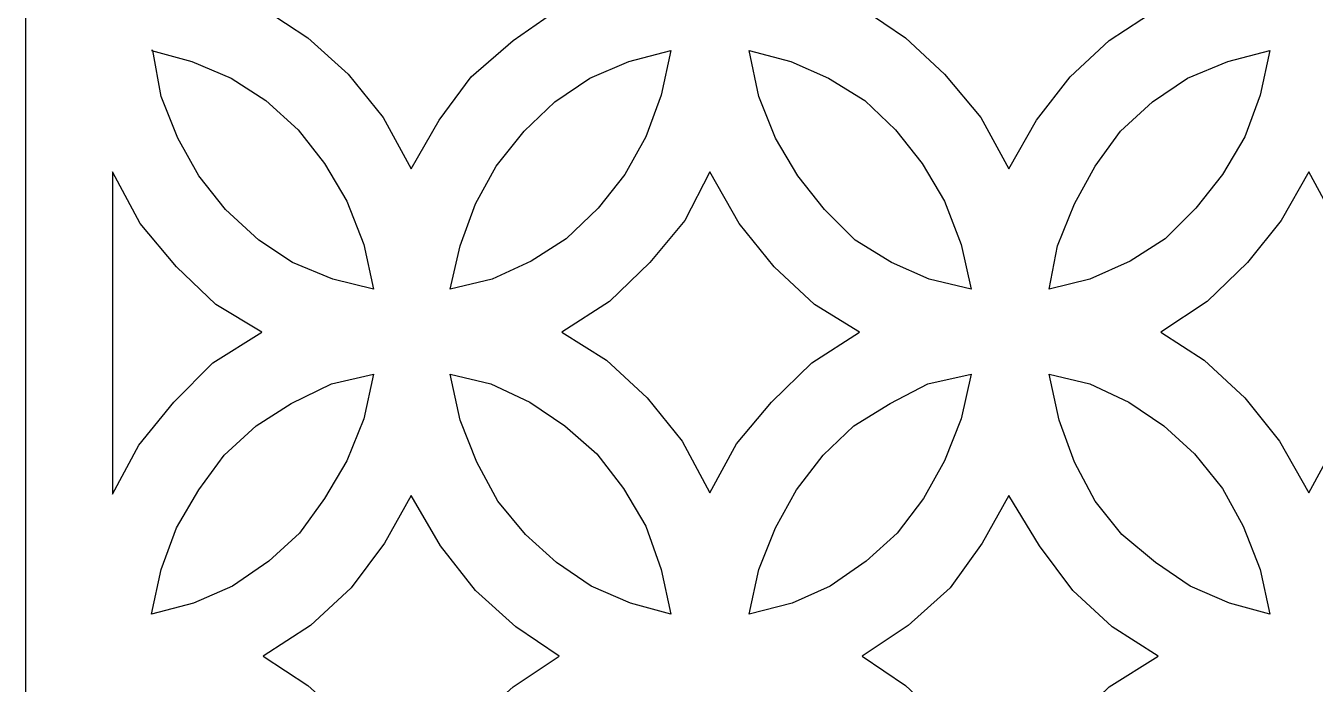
# Model space of a CAD drawing. Header units: centimetres. Extents: x -27 to -19.59, y -7.34 to -0.28.
# Drawn here: x -26.999 to -23.292, y -5.286 to -3.393 of the extents above; entities that cross this region are included whole.
import ezdxf

# ---------------------------------------------------------------- set-up
doc = ezdxf.new("R2010")
doc.units = ezdxf.units.CM
doc.header["$MEASUREMENT"] = 0
doc.layers.add('layer 1', color=7, linetype='Continuous')

msp = doc.modelspace()

# ---------------------------------------------------------------- linework, layer by layer
at = {"layer": 'layer 1', "color": 250, "lineweight": 30}
for points, knots in [([(-19.58969, -7.3408), (-19.58969, -7.3408), (-26.99913, -7.3408), (-26.99913, -7.3408), (-26.99913, -7.3408), (-26.99913, -7.3408), (-26.99913, -0.27655), (-26.99913, -0.27655), (-26.99913, -0.27655), (-26.99913, -0.27655), (-19.58568, -0.27655), (-19.58568, -0.27655)], [0, 0, 0, 0, 0.25, 0.25, 0.25, 0.25, 0.5, 0.5, 0.5, 0.5, 1, 1, 1, 1]), ([(-25.46586, -3.34308), (-25.46586, -3.34308), (-25.59832, -3.43539), (-25.59832, -3.43539), (-25.59832, -3.43539), (-25.59832, -3.43539), (-25.71873, -3.53975), (-25.71873, -3.53975), (-25.71873, -3.53975), (-25.71873, -3.53975), (-25.81105, -3.66418), (-25.81105, -3.66418), (-25.81105, -3.66418), (-25.81105, -3.66418), (-25.89132, -3.80466), (-25.89132, -3.80466), (-25.89132, -3.80466), (-25.89132, -3.80466), (-25.9716, -3.65615), (-25.9716, -3.65615), (-25.9716, -3.65615), (-25.9716, -3.65615), (-26.07194, -3.53173), (-26.07194, -3.53173), (-26.07194, -3.53173), (-26.07194, -3.53173), (-26.18834, -3.42737), (-26.18834, -3.42737), (-26.18834, -3.42737), (-26.18834, -3.42737), (-26.31678, -3.34308), (-26.31678, -3.34308), (-26.31678, -3.34308), (-26.31678, -3.34308), (-26.18031, -3.25477), (-26.18031, -3.25477), (-26.18031, -3.25477), (-26.18031, -3.25477), (-26.06392, -3.14239), (-26.06392, -3.14239), (-26.06392, -3.14239), (-26.06392, -3.14239), (-25.96758, -3.01796), (-25.96758, -3.01796), (-25.96758, -3.01796), (-25.96758, -3.01796), (-25.89132, -2.87748), (-25.89132, -2.87748), (-25.89132, -2.87748), (-25.89132, -2.87748), (-25.80703, -3.02599), (-25.80703, -3.02599), (-25.80703, -3.02599), (-25.80703, -3.02599), (-25.70669, -3.15042), (-25.70669, -3.15042), (-25.70669, -3.15042), (-25.70669, -3.15042), (-25.59029, -3.25879), (-25.59029, -3.25879), (-25.59029, -3.25879), (-25.59029, -3.25879), (-25.46586, -3.34308), (-25.46586, -3.34308)], [0, 0, 0, 0, 0.0588235, 0.0588235, 0.0588235, 0.0588235, 0.1176471, 0.1176471, 0.1176471, 0.1176471, 0.1764706, 0.1764706, 0.1764706, 0.1764706, 0.2352941, 0.2352941, 0.2352941, 0.2352941, 0.2941176, 0.2941176, 0.2941176, 0.2941176, 0.3529412, 0.3529412, 0.3529412, 0.3529412, 0.4117647, 0.4117647, 0.4117647, 0.4117647, 0.4705882, 0.4705882, 0.4705882, 0.4705882, 0.5294118, 0.5294118, 0.5294118, 0.5294118, 0.5882353, 0.5882353, 0.5882353, 0.5882353, 0.6470588, 0.6470588, 0.6470588, 0.6470588, 0.7058824, 0.7058824, 0.7058824, 0.7058824, 0.7647059, 0.7647059, 0.7647059, 0.7647059, 0.8235294, 0.8235294, 0.8235294, 0.8235294, 0.8823529, 0.8823529, 0.8823529, 0.8823529, 1, 1, 1, 1]), ([(-23.74395, -3.34308), (-23.74395, -3.34308), (-23.88443, -3.43539), (-23.88443, -3.43539), (-23.88443, -3.43539), (-23.88443, -3.43539), (-23.99682, -3.53975), (-23.99682, -3.53975), (-23.99682, -3.53975), (-23.99682, -3.53975), (-24.09315, -3.66418), (-24.09315, -3.66418), (-24.09315, -3.66418), (-24.09315, -3.66418), (-24.17343, -3.80466), (-24.17343, -3.80466), (-24.17343, -3.80466), (-24.17343, -3.80466), (-24.2537, -3.65615), (-24.2537, -3.65615), (-24.2537, -3.65615), (-24.2537, -3.65615), (-24.35806, -3.53173), (-24.35806, -3.53173), (-24.35806, -3.53173), (-24.35806, -3.53173), (-24.47045, -3.42737), (-24.47045, -3.42737), (-24.47045, -3.42737), (-24.47045, -3.42737), (-24.59487, -3.34308), (-24.59487, -3.34308), (-24.59487, -3.34308), (-24.59487, -3.34308), (-24.46242, -3.25477), (-24.46242, -3.25477), (-24.46242, -3.25477), (-24.46242, -3.25477), (-24.34201, -3.14239), (-24.34201, -3.14239), (-24.34201, -3.14239), (-24.34201, -3.14239), (-24.24969, -3.01796), (-24.24969, -3.01796), (-24.24969, -3.01796), (-24.24969, -3.01796), (-24.17343, -2.87748), (-24.17343, -2.87748), (-24.17343, -2.87748), (-24.17343, -2.87748), (-24.08512, -3.02599), (-24.08512, -3.02599), (-24.08512, -3.02599), (-24.08512, -3.02599), (-23.98879, -3.15042), (-23.98879, -3.15042), (-23.98879, -3.15042), (-23.98879, -3.15042), (-23.87641, -3.25879), (-23.87641, -3.25879), (-23.87641, -3.25879), (-23.87641, -3.25879), (-23.74395, -3.34308), (-23.74395, -3.34308)], [0, 0, 0, 0, 0.0588235, 0.0588235, 0.0588235, 0.0588235, 0.1176471, 0.1176471, 0.1176471, 0.1176471, 0.1764706, 0.1764706, 0.1764706, 0.1764706, 0.2352941, 0.2352941, 0.2352941, 0.2352941, 0.2941176, 0.2941176, 0.2941176, 0.2941176, 0.3529412, 0.3529412, 0.3529412, 0.3529412, 0.4117647, 0.4117647, 0.4117647, 0.4117647, 0.4705882, 0.4705882, 0.4705882, 0.4705882, 0.5294118, 0.5294118, 0.5294118, 0.5294118, 0.5882353, 0.5882353, 0.5882353, 0.5882353, 0.6470588, 0.6470588, 0.6470588, 0.6470588, 0.7058824, 0.7058824, 0.7058824, 0.7058824, 0.7647059, 0.7647059, 0.7647059, 0.7647059, 0.8235294, 0.8235294, 0.8235294, 0.8235294, 0.8823529, 0.8823529, 0.8823529, 0.8823529, 1, 1, 1, 1]), ([(-26.63387, -3.46349), (-26.63387, -3.46349), (-26.60979, -3.59594), (-26.60979, -3.59594), (-26.60979, -3.59594), (-26.60979, -3.59594), (-26.56162, -3.71636), (-26.56162, -3.71636), (-26.56162, -3.71636), (-26.56162, -3.71636), (-26.50142, -3.82473), (-26.50142, -3.82473), (-26.50142, -3.82473), (-26.50142, -3.82473), (-26.42515, -3.92106), (-26.42515, -3.92106), (-26.42515, -3.92106), (-26.42515, -3.92106), (-26.32882, -4.00936), (-26.32882, -4.00936), (-26.32882, -4.00936), (-26.32882, -4.00936), (-26.23249, -4.07359), (-26.23249, -4.07359), (-26.23249, -4.07359), (-26.23249, -4.07359), (-26.1161, -4.12175), (-26.1161, -4.12175), (-26.1161, -4.12175), (-26.1161, -4.12175), (-25.99969, -4.14985), (-25.99969, -4.14985), (-25.99969, -4.14985), (-25.99969, -4.14985), (-26.02779, -4.02141), (-26.02779, -4.02141), (-26.02779, -4.02141), (-26.02779, -4.02141), (-26.07596, -3.89698), (-26.07596, -3.89698), (-26.07596, -3.89698), (-26.07596, -3.89698), (-26.14018, -3.78861), (-26.14018, -3.78861), (-26.14018, -3.78861), (-26.14018, -3.78861), (-26.21644, -3.69228), (-26.21644, -3.69228), (-26.21644, -3.69228), (-26.21644, -3.69228), (-26.30876, -3.60799), (-26.30876, -3.60799), (-26.30876, -3.60799), (-26.30876, -3.60799), (-26.4091, -3.54377), (-26.4091, -3.54377), (-26.4091, -3.54377), (-26.4091, -3.54377), (-26.52149, -3.4956), (-26.52149, -3.4956), (-26.52149, -3.4956), (-26.52149, -3.4956), (-26.63789, -3.46349), (-26.63789, -3.46349), (-26.63789, -3.46349), (-26.63789, -3.46349), (-26.63387, -3.46349), (-26.63387, -3.46349)], [0, 0, 0, 0, 0.0555556, 0.0555556, 0.0555556, 0.0555556, 0.1111111, 0.1111111, 0.1111111, 0.1111111, 0.1666667, 0.1666667, 0.1666667, 0.1666667, 0.2222222, 0.2222222, 0.2222222, 0.2222222, 0.2777778, 0.2777778, 0.2777778, 0.2777778, 0.3333333, 0.3333333, 0.3333333, 0.3333333, 0.3888889, 0.3888889, 0.3888889, 0.3888889, 0.4444444, 0.4444444, 0.4444444, 0.4444444, 0.5, 0.5, 0.5, 0.5, 0.5555556, 0.5555556, 0.5555556, 0.5555556, 0.6111111, 0.6111111, 0.6111111, 0.6111111, 0.6666667, 0.6666667, 0.6666667, 0.6666667, 0.7222222, 0.7222222, 0.7222222, 0.7222222, 0.7777778, 0.7777778, 0.7777778, 0.7777778, 0.8333333, 0.8333333, 0.8333333, 0.8333333, 0.8888889, 0.8888889, 0.8888889, 0.8888889, 1, 1, 1, 1]), ([(-25.14476, -3.46349), (-25.14476, -3.46349), (-25.26517, -3.4956), (-25.26517, -3.4956), (-25.26517, -3.4956), (-25.26517, -3.4956), (-25.37756, -3.54377), (-25.37756, -3.54377), (-25.37756, -3.54377), (-25.37756, -3.54377), (-25.4779, -3.612), (-25.4779, -3.612), (-25.4779, -3.612), (-25.4779, -3.612), (-25.56621, -3.69629), (-25.56621, -3.69629), (-25.56621, -3.69629), (-25.56621, -3.69629), (-25.64648, -3.79663), (-25.64648, -3.79663), (-25.64648, -3.79663), (-25.64648, -3.79663), (-25.70669, -3.90501), (-25.70669, -3.90501), (-25.70669, -3.90501), (-25.70669, -3.90501), (-25.75084, -4.02542), (-25.75084, -4.02542), (-25.75084, -4.02542), (-25.75084, -4.02542), (-25.77894, -4.14985), (-25.77894, -4.14985), (-25.77894, -4.14985), (-25.77894, -4.14985), (-25.65852, -4.12175), (-25.65852, -4.12175), (-25.65852, -4.12175), (-25.65852, -4.12175), (-25.54614, -4.06957), (-25.54614, -4.06957), (-25.54614, -4.06957), (-25.54614, -4.06957), (-25.44579, -4.00535), (-25.44579, -4.00535), (-25.44579, -4.00535), (-25.44579, -4.00535), (-25.35348, -3.91705), (-25.35348, -3.91705), (-25.35348, -3.91705), (-25.35348, -3.91705), (-25.27721, -3.82072), (-25.27721, -3.82072), (-25.27721, -3.82072), (-25.27721, -3.82072), (-25.21701, -3.71235), (-25.21701, -3.71235), (-25.21701, -3.71235), (-25.21701, -3.71235), (-25.17286, -3.59193), (-25.17286, -3.59193), (-25.17286, -3.59193), (-25.17286, -3.59193), (-25.14476, -3.46349), (-25.14476, -3.46349)], [0, 0, 0, 0, 0.0588235, 0.0588235, 0.0588235, 0.0588235, 0.1176471, 0.1176471, 0.1176471, 0.1176471, 0.1764706, 0.1764706, 0.1764706, 0.1764706, 0.2352941, 0.2352941, 0.2352941, 0.2352941, 0.2941176, 0.2941176, 0.2941176, 0.2941176, 0.3529412, 0.3529412, 0.3529412, 0.3529412, 0.4117647, 0.4117647, 0.4117647, 0.4117647, 0.4705882, 0.4705882, 0.4705882, 0.4705882, 0.5294118, 0.5294118, 0.5294118, 0.5294118, 0.5882353, 0.5882353, 0.5882353, 0.5882353, 0.6470588, 0.6470588, 0.6470588, 0.6470588, 0.7058824, 0.7058824, 0.7058824, 0.7058824, 0.7647059, 0.7647059, 0.7647059, 0.7647059, 0.8235294, 0.8235294, 0.8235294, 0.8235294, 0.8823529, 0.8823529, 0.8823529, 0.8823529, 1, 1, 1, 1]), ([(-24.91999, -3.46349), (-24.91999, -3.46349), (-24.89189, -3.59594), (-24.89189, -3.59594), (-24.89189, -3.59594), (-24.89189, -3.59594), (-24.84373, -3.71636), (-24.84373, -3.71636), (-24.84373, -3.71636), (-24.84373, -3.71636), (-24.77951, -3.82473), (-24.77951, -3.82473), (-24.77951, -3.82473), (-24.77951, -3.82473), (-24.70325, -3.92106), (-24.70325, -3.92106), (-24.70325, -3.92106), (-24.70325, -3.92106), (-24.61494, -4.00936), (-24.61494, -4.00936), (-24.61494, -4.00936), (-24.61494, -4.00936), (-24.51058, -4.07359), (-24.51058, -4.07359), (-24.51058, -4.07359), (-24.51058, -4.07359), (-24.40221, -4.12175), (-24.40221, -4.12175), (-24.40221, -4.12175), (-24.40221, -4.12175), (-24.2818, -4.14985), (-24.2818, -4.14985), (-24.2818, -4.14985), (-24.2818, -4.14985), (-24.3099, -4.02141), (-24.3099, -4.02141), (-24.3099, -4.02141), (-24.3099, -4.02141), (-24.35806, -3.89698), (-24.35806, -3.89698), (-24.35806, -3.89698), (-24.35806, -3.89698), (-24.42228, -3.78861), (-24.42228, -3.78861), (-24.42228, -3.78861), (-24.42228, -3.78861), (-24.49854, -3.69228), (-24.49854, -3.69228), (-24.49854, -3.69228), (-24.49854, -3.69228), (-24.58684, -3.60799), (-24.58684, -3.60799), (-24.58684, -3.60799), (-24.58684, -3.60799), (-24.6912, -3.54377), (-24.6912, -3.54377), (-24.6912, -3.54377), (-24.6912, -3.54377), (-24.79957, -3.4956), (-24.79957, -3.4956), (-24.79957, -3.4956), (-24.79957, -3.4956), (-24.91999, -3.46349), (-24.91999, -3.46349)], [0, 0, 0, 0, 0.0588235, 0.0588235, 0.0588235, 0.0588235, 0.1176471, 0.1176471, 0.1176471, 0.1176471, 0.1764706, 0.1764706, 0.1764706, 0.1764706, 0.2352941, 0.2352941, 0.2352941, 0.2352941, 0.2941176, 0.2941176, 0.2941176, 0.2941176, 0.3529412, 0.3529412, 0.3529412, 0.3529412, 0.4117647, 0.4117647, 0.4117647, 0.4117647, 0.4705882, 0.4705882, 0.4705882, 0.4705882, 0.5294118, 0.5294118, 0.5294118, 0.5294118, 0.5882353, 0.5882353, 0.5882353, 0.5882353, 0.6470588, 0.6470588, 0.6470588, 0.6470588, 0.7058824, 0.7058824, 0.7058824, 0.7058824, 0.7647059, 0.7647059, 0.7647059, 0.7647059, 0.8235294, 0.8235294, 0.8235294, 0.8235294, 0.8823529, 0.8823529, 0.8823529, 0.8823529, 1, 1, 1, 1]), ([(-23.42285, -3.46349), (-23.42285, -3.46349), (-23.54326, -3.4956), (-23.54326, -3.4956), (-23.54326, -3.4956), (-23.54326, -3.4956), (-23.65966, -3.54377), (-23.65966, -3.54377), (-23.65966, -3.54377), (-23.65966, -3.54377), (-23.76001, -3.612), (-23.76001, -3.612), (-23.76001, -3.612), (-23.76001, -3.612), (-23.85232, -3.69629), (-23.85232, -3.69629), (-23.85232, -3.69629), (-23.85232, -3.69629), (-23.92457, -3.79663), (-23.92457, -3.79663), (-23.92457, -3.79663), (-23.92457, -3.79663), (-23.98478, -3.90501), (-23.98478, -3.90501), (-23.98478, -3.90501), (-23.98478, -3.90501), (-24.03294, -4.02542), (-24.03294, -4.02542), (-24.03294, -4.02542), (-24.03294, -4.02542), (-24.05703, -4.14985), (-24.05703, -4.14985), (-24.05703, -4.14985), (-24.05703, -4.14985), (-23.94063, -4.12175), (-23.94063, -4.12175), (-23.94063, -4.12175), (-23.94063, -4.12175), (-23.82423, -4.06957), (-23.82423, -4.06957), (-23.82423, -4.06957), (-23.82423, -4.06957), (-23.72388, -4.00535), (-23.72388, -4.00535), (-23.72388, -4.00535), (-23.72388, -4.00535), (-23.63558, -3.91705), (-23.63558, -3.91705), (-23.63558, -3.91705), (-23.63558, -3.91705), (-23.55932, -3.82072), (-23.55932, -3.82072), (-23.55932, -3.82072), (-23.55932, -3.82072), (-23.4951, -3.71235), (-23.4951, -3.71235), (-23.4951, -3.71235), (-23.4951, -3.71235), (-23.45095, -3.59193), (-23.45095, -3.59193), (-23.45095, -3.59193), (-23.45095, -3.59193), (-23.42285, -3.46349), (-23.42285, -3.46349)], [0, 0, 0, 0, 0.0588235, 0.0588235, 0.0588235, 0.0588235, 0.1176471, 0.1176471, 0.1176471, 0.1176471, 0.1764706, 0.1764706, 0.1764706, 0.1764706, 0.2352941, 0.2352941, 0.2352941, 0.2352941, 0.2941176, 0.2941176, 0.2941176, 0.2941176, 0.3529412, 0.3529412, 0.3529412, 0.3529412, 0.4117647, 0.4117647, 0.4117647, 0.4117647, 0.4705882, 0.4705882, 0.4705882, 0.4705882, 0.5294118, 0.5294118, 0.5294118, 0.5294118, 0.5882353, 0.5882353, 0.5882353, 0.5882353, 0.6470588, 0.6470588, 0.6470588, 0.6470588, 0.7058824, 0.7058824, 0.7058824, 0.7058824, 0.7647059, 0.7647059, 0.7647059, 0.7647059, 0.8235294, 0.8235294, 0.8235294, 0.8235294, 0.8823529, 0.8823529, 0.8823529, 0.8823529, 1, 1, 1, 1]), ([(-26.75027, -3.81269), (-26.75027, -3.81269), (-26.67, -3.9612), (-26.67, -3.9612), (-26.67, -3.9612), (-26.67, -3.9612), (-26.56564, -4.08563), (-26.56564, -4.08563), (-26.56564, -4.08563), (-26.56564, -4.08563), (-26.45325, -4.194), (-26.45325, -4.194), (-26.45325, -4.194), (-26.45325, -4.194), (-26.3208, -4.27427), (-26.3208, -4.27427), (-26.3208, -4.27427), (-26.3208, -4.27427), (-26.46128, -4.36258), (-26.46128, -4.36258), (-26.46128, -4.36258), (-26.46128, -4.36258), (-26.57366, -4.47496), (-26.57366, -4.47496), (-26.57366, -4.47496), (-26.57366, -4.47496), (-26.67401, -4.59939), (-26.67401, -4.59939), (-26.67401, -4.59939), (-26.67401, -4.59939), (-26.75027, -4.73987), (-26.75027, -4.73987), (-26.75027, -4.73987), (-26.75027, -4.73987), (-26.75027, -3.81269), (-26.75027, -3.81269)], [0, 0, 0, 0, 0.1, 0.1, 0.1, 0.1, 0.2, 0.2, 0.2, 0.2, 0.3, 0.3, 0.3, 0.3, 0.4, 0.4, 0.4, 0.4, 0.5, 0.5, 0.5, 0.5, 0.6, 0.6, 0.6, 0.6, 0.7, 0.7, 0.7, 0.7, 0.8, 0.8, 0.8, 0.8, 1, 1, 1, 1]), ([(-25.03238, -3.81269), (-25.03238, -3.81269), (-24.94808, -3.9612), (-24.94808, -3.9612), (-24.94808, -3.9612), (-24.94808, -3.9612), (-24.84774, -4.08563), (-24.84774, -4.08563), (-24.84774, -4.08563), (-24.84774, -4.08563), (-24.73134, -4.194), (-24.73134, -4.194), (-24.73134, -4.194), (-24.73134, -4.194), (-24.6029, -4.27427), (-24.6029, -4.27427), (-24.6029, -4.27427), (-24.6029, -4.27427), (-24.73937, -4.36258), (-24.73937, -4.36258), (-24.73937, -4.36258), (-24.73937, -4.36258), (-24.85577, -4.47496), (-24.85577, -4.47496), (-24.85577, -4.47496), (-24.85577, -4.47496), (-24.95611, -4.59538), (-24.95611, -4.59538), (-24.95611, -4.59538), (-24.95611, -4.59538), (-25.03238, -4.73586), (-25.03238, -4.73586), (-25.03238, -4.73586), (-25.03238, -4.73586), (-25.11265, -4.58735), (-25.11265, -4.58735), (-25.11265, -4.58735), (-25.11265, -4.58735), (-25.213, -4.46292), (-25.213, -4.46292), (-25.213, -4.46292), (-25.213, -4.46292), (-25.32939, -4.35455), (-25.32939, -4.35455), (-25.32939, -4.35455), (-25.32939, -4.35455), (-25.45783, -4.27427), (-25.45783, -4.27427), (-25.45783, -4.27427), (-25.45783, -4.27427), (-25.32137, -4.18597), (-25.32137, -4.18597), (-25.32137, -4.18597), (-25.32137, -4.18597), (-25.20497, -4.07359), (-25.20497, -4.07359), (-25.20497, -4.07359), (-25.20497, -4.07359), (-25.10462, -3.95317), (-25.10462, -3.95317), (-25.10462, -3.95317), (-25.10462, -3.95317), (-25.03238, -3.81269), (-25.03238, -3.81269)], [0, 0, 0, 0, 0.0588235, 0.0588235, 0.0588235, 0.0588235, 0.1176471, 0.1176471, 0.1176471, 0.1176471, 0.1764706, 0.1764706, 0.1764706, 0.1764706, 0.2352941, 0.2352941, 0.2352941, 0.2352941, 0.2941176, 0.2941176, 0.2941176, 0.2941176, 0.3529412, 0.3529412, 0.3529412, 0.3529412, 0.4117647, 0.4117647, 0.4117647, 0.4117647, 0.4705882, 0.4705882, 0.4705882, 0.4705882, 0.5294118, 0.5294118, 0.5294118, 0.5294118, 0.5882353, 0.5882353, 0.5882353, 0.5882353, 0.6470588, 0.6470588, 0.6470588, 0.6470588, 0.7058824, 0.7058824, 0.7058824, 0.7058824, 0.7647059, 0.7647059, 0.7647059, 0.7647059, 0.8235294, 0.8235294, 0.8235294, 0.8235294, 0.8823529, 0.8823529, 0.8823529, 0.8823529, 1, 1, 1, 1]), ([(-23.31046, -3.81269), (-23.31046, -3.81269), (-23.23019, -3.9612), (-23.23019, -3.9612), (-23.23019, -3.9612), (-23.23019, -3.9612), (-23.12984, -4.08563), (-23.12984, -4.08563), (-23.12984, -4.08563), (-23.12984, -4.08563), (-23.01344, -4.194), (-23.01344, -4.194), (-23.01344, -4.194), (-23.01344, -4.194), (-22.88902, -4.27427), (-22.88902, -4.27427), (-22.88902, -4.27427), (-22.88902, -4.27427), (-23.02147, -4.36258), (-23.02147, -4.36258), (-23.02147, -4.36258), (-23.02147, -4.36258), (-23.13787, -4.47496), (-23.13787, -4.47496), (-23.13787, -4.47496), (-23.13787, -4.47496), (-23.2342, -4.59538), (-23.2342, -4.59538), (-23.2342, -4.59538), (-23.2342, -4.59538), (-23.31046, -4.73586), (-23.31046, -4.73586), (-23.31046, -4.73586), (-23.31046, -4.73586), (-23.39475, -4.58735), (-23.39475, -4.58735), (-23.39475, -4.58735), (-23.39475, -4.58735), (-23.4951, -4.46292), (-23.4951, -4.46292), (-23.4951, -4.46292), (-23.4951, -4.46292), (-23.6115, -4.35455), (-23.6115, -4.35455), (-23.6115, -4.35455), (-23.6115, -4.35455), (-23.73592, -4.27427), (-23.73592, -4.27427), (-23.73592, -4.27427), (-23.73592, -4.27427), (-23.60347, -4.18597), (-23.60347, -4.18597), (-23.60347, -4.18597), (-23.60347, -4.18597), (-23.48707, -4.07359), (-23.48707, -4.07359), (-23.48707, -4.07359), (-23.48707, -4.07359), (-23.39074, -3.95317), (-23.39074, -3.95317), (-23.39074, -3.95317), (-23.39074, -3.95317), (-23.31046, -3.81269), (-23.31046, -3.81269)], [0, 0, 0, 0, 0.0588235, 0.0588235, 0.0588235, 0.0588235, 0.1176471, 0.1176471, 0.1176471, 0.1176471, 0.1764706, 0.1764706, 0.1764706, 0.1764706, 0.2352941, 0.2352941, 0.2352941, 0.2352941, 0.2941176, 0.2941176, 0.2941176, 0.2941176, 0.3529412, 0.3529412, 0.3529412, 0.3529412, 0.4117647, 0.4117647, 0.4117647, 0.4117647, 0.4705882, 0.4705882, 0.4705882, 0.4705882, 0.5294118, 0.5294118, 0.5294118, 0.5294118, 0.5882353, 0.5882353, 0.5882353, 0.5882353, 0.6470588, 0.6470588, 0.6470588, 0.6470588, 0.7058824, 0.7058824, 0.7058824, 0.7058824, 0.7647059, 0.7647059, 0.7647059, 0.7647059, 0.8235294, 0.8235294, 0.8235294, 0.8235294, 0.8823529, 0.8823529, 0.8823529, 0.8823529, 1, 1, 1, 1]), ([(-25.99969, -4.39469), (-25.99969, -4.39469), (-26.12011, -4.42278), (-26.12011, -4.42278), (-26.12011, -4.42278), (-26.12011, -4.42278), (-26.23651, -4.47898), (-26.23651, -4.47898), (-26.23651, -4.47898), (-26.23651, -4.47898), (-26.33685, -4.5432), (-26.33685, -4.5432), (-26.33685, -4.5432), (-26.33685, -4.5432), (-26.42917, -4.62749), (-26.42917, -4.62749), (-26.42917, -4.62749), (-26.42917, -4.62749), (-26.50142, -4.72783), (-26.50142, -4.72783), (-26.50142, -4.72783), (-26.50142, -4.72783), (-26.56564, -4.8362), (-26.56564, -4.8362), (-26.56564, -4.8362), (-26.56564, -4.8362), (-26.60979, -4.95662), (-26.60979, -4.95662), (-26.60979, -4.95662), (-26.60979, -4.95662), (-26.63789, -5.08506), (-26.63789, -5.08506), (-26.63789, -5.08506), (-26.63789, -5.08506), (-26.51747, -5.05294), (-26.51747, -5.05294), (-26.51747, -5.05294), (-26.51747, -5.05294), (-26.40509, -5.00476), (-26.40509, -5.00476), (-26.40509, -5.00476), (-26.40509, -5.00476), (-26.30073, -4.93253), (-26.30073, -4.93253), (-26.30073, -4.93253), (-26.30073, -4.93253), (-26.21242, -4.85226), (-26.21242, -4.85226), (-26.21242, -4.85226), (-26.21242, -4.85226), (-26.14018, -4.75191), (-26.14018, -4.75191), (-26.14018, -4.75191), (-26.14018, -4.75191), (-26.07596, -4.64354), (-26.07596, -4.64354), (-26.07596, -4.64354), (-26.07596, -4.64354), (-26.02779, -4.52313), (-26.02779, -4.52313), (-26.02779, -4.52313), (-26.02779, -4.52313), (-25.99969, -4.39469), (-25.99969, -4.39469)], [0, 0, 0, 0, 0.0588235, 0.0588235, 0.0588235, 0.0588235, 0.1176471, 0.1176471, 0.1176471, 0.1176471, 0.1764706, 0.1764706, 0.1764706, 0.1764706, 0.2352941, 0.2352941, 0.2352941, 0.2352941, 0.2941176, 0.2941176, 0.2941176, 0.2941176, 0.3529412, 0.3529412, 0.3529412, 0.3529412, 0.4117647, 0.4117647, 0.4117647, 0.4117647, 0.4705882, 0.4705882, 0.4705882, 0.4705882, 0.5294118, 0.5294118, 0.5294118, 0.5294118, 0.5882353, 0.5882353, 0.5882353, 0.5882353, 0.6470588, 0.6470588, 0.6470588, 0.6470588, 0.7058824, 0.7058824, 0.7058824, 0.7058824, 0.7647059, 0.7647059, 0.7647059, 0.7647059, 0.8235294, 0.8235294, 0.8235294, 0.8235294, 0.8823529, 0.8823529, 0.8823529, 0.8823529, 1, 1, 1, 1]), ([(-25.77894, -4.39469), (-25.77894, -4.39469), (-25.75084, -4.52714), (-25.75084, -4.52714), (-25.75084, -4.52714), (-25.75084, -4.52714), (-25.70267, -4.64755), (-25.70267, -4.64755), (-25.70267, -4.64755), (-25.70267, -4.64755), (-25.64247, -4.75994), (-25.64247, -4.75994), (-25.64247, -4.75994), (-25.64247, -4.75994), (-25.56219, -4.85627), (-25.56219, -4.85627), (-25.56219, -4.85627), (-25.56219, -4.85627), (-25.47389, -4.93655), (-25.47389, -4.93655), (-25.47389, -4.93655), (-25.47389, -4.93655), (-25.37355, -5.00476), (-25.37355, -5.00476), (-25.37355, -5.00476), (-25.37355, -5.00476), (-25.26116, -5.05294), (-25.26116, -5.05294), (-25.26116, -5.05294), (-25.26116, -5.05294), (-25.14476, -5.08506), (-25.14476, -5.08506), (-25.14476, -5.08506), (-25.14476, -5.08506), (-25.17286, -4.95662), (-25.17286, -4.95662), (-25.17286, -4.95662), (-25.17286, -4.95662), (-25.21701, -4.83219), (-25.21701, -4.83219), (-25.21701, -4.83219), (-25.21701, -4.83219), (-25.28123, -4.72382), (-25.28123, -4.72382), (-25.28123, -4.72382), (-25.28123, -4.72382), (-25.35749, -4.62347), (-25.35749, -4.62347), (-25.35749, -4.62347), (-25.35749, -4.62347), (-25.44981, -4.5432), (-25.44981, -4.5432), (-25.44981, -4.5432), (-25.44981, -4.5432), (-25.55015, -4.47496), (-25.55015, -4.47496), (-25.55015, -4.47496), (-25.55015, -4.47496), (-25.66254, -4.42278), (-25.66254, -4.42278), (-25.66254, -4.42278), (-25.66254, -4.42278), (-25.77894, -4.39469), (-25.77894, -4.39469)], [0, 0, 0, 0, 0.0588235, 0.0588235, 0.0588235, 0.0588235, 0.1176471, 0.1176471, 0.1176471, 0.1176471, 0.1764706, 0.1764706, 0.1764706, 0.1764706, 0.2352941, 0.2352941, 0.2352941, 0.2352941, 0.2941176, 0.2941176, 0.2941176, 0.2941176, 0.3529412, 0.3529412, 0.3529412, 0.3529412, 0.4117647, 0.4117647, 0.4117647, 0.4117647, 0.4705882, 0.4705882, 0.4705882, 0.4705882, 0.5294118, 0.5294118, 0.5294118, 0.5294118, 0.5882353, 0.5882353, 0.5882353, 0.5882353, 0.6470588, 0.6470588, 0.6470588, 0.6470588, 0.7058824, 0.7058824, 0.7058824, 0.7058824, 0.7647059, 0.7647059, 0.7647059, 0.7647059, 0.8235294, 0.8235294, 0.8235294, 0.8235294, 0.8823529, 0.8823529, 0.8823529, 0.8823529, 1, 1, 1, 1]), ([(-24.2818, -4.39469), (-24.2818, -4.39469), (-24.40623, -4.42278), (-24.40623, -4.42278), (-24.40623, -4.42278), (-24.40623, -4.42278), (-24.5146, -4.47898), (-24.5146, -4.47898), (-24.5146, -4.47898), (-24.5146, -4.47898), (-24.61895, -4.5432), (-24.61895, -4.5432), (-24.61895, -4.5432), (-24.61895, -4.5432), (-24.70726, -4.62749), (-24.70726, -4.62749), (-24.70726, -4.62749), (-24.70726, -4.62749), (-24.78352, -4.72783), (-24.78352, -4.72783), (-24.78352, -4.72783), (-24.78352, -4.72783), (-24.84373, -4.8362), (-24.84373, -4.8362), (-24.84373, -4.8362), (-24.84373, -4.8362), (-24.89189, -4.95662), (-24.89189, -4.95662), (-24.89189, -4.95662), (-24.89189, -4.95662), (-24.91999, -5.08506), (-24.91999, -5.08506), (-24.91999, -5.08506), (-24.91999, -5.08506), (-24.79556, -5.05294), (-24.79556, -5.05294), (-24.79556, -5.05294), (-24.79556, -5.05294), (-24.68719, -5.00476), (-24.68719, -5.00476), (-24.68719, -5.00476), (-24.68719, -5.00476), (-24.58283, -4.93253), (-24.58283, -4.93253), (-24.58283, -4.93253), (-24.58283, -4.93253), (-24.49453, -4.85226), (-24.49453, -4.85226), (-24.49453, -4.85226), (-24.49453, -4.85226), (-24.41827, -4.75191), (-24.41827, -4.75191), (-24.41827, -4.75191), (-24.41827, -4.75191), (-24.35806, -4.64354), (-24.35806, -4.64354), (-24.35806, -4.64354), (-24.35806, -4.64354), (-24.3099, -4.52313), (-24.3099, -4.52313), (-24.3099, -4.52313), (-24.3099, -4.52313), (-24.2818, -4.39469), (-24.2818, -4.39469)], [0, 0, 0, 0, 0.0588235, 0.0588235, 0.0588235, 0.0588235, 0.1176471, 0.1176471, 0.1176471, 0.1176471, 0.1764706, 0.1764706, 0.1764706, 0.1764706, 0.2352941, 0.2352941, 0.2352941, 0.2352941, 0.2941176, 0.2941176, 0.2941176, 0.2941176, 0.3529412, 0.3529412, 0.3529412, 0.3529412, 0.4117647, 0.4117647, 0.4117647, 0.4117647, 0.4705882, 0.4705882, 0.4705882, 0.4705882, 0.5294118, 0.5294118, 0.5294118, 0.5294118, 0.5882353, 0.5882353, 0.5882353, 0.5882353, 0.6470588, 0.6470588, 0.6470588, 0.6470588, 0.7058824, 0.7058824, 0.7058824, 0.7058824, 0.7647059, 0.7647059, 0.7647059, 0.7647059, 0.8235294, 0.8235294, 0.8235294, 0.8235294, 0.8823529, 0.8823529, 0.8823529, 0.8823529, 1, 1, 1, 1]), ([(-24.05703, -4.39469), (-24.05703, -4.39469), (-24.02893, -4.52714), (-24.02893, -4.52714), (-24.02893, -4.52714), (-24.02893, -4.52714), (-23.98478, -4.64755), (-23.98478, -4.64755), (-23.98478, -4.64755), (-23.98478, -4.64755), (-23.92457, -4.75994), (-23.92457, -4.75994), (-23.92457, -4.75994), (-23.92457, -4.75994), (-23.84831, -4.85627), (-23.84831, -4.85627), (-23.84831, -4.85627), (-23.84831, -4.85627), (-23.75198, -4.93655), (-23.75198, -4.93655), (-23.75198, -4.93655), (-23.75198, -4.93655), (-23.65164, -5.00476), (-23.65164, -5.00476), (-23.65164, -5.00476), (-23.65164, -5.00476), (-23.53925, -5.05294), (-23.53925, -5.05294), (-23.53925, -5.05294), (-23.53925, -5.05294), (-23.42285, -5.08506), (-23.42285, -5.08506), (-23.42285, -5.08506), (-23.42285, -5.08506), (-23.45095, -4.95662), (-23.45095, -4.95662), (-23.45095, -4.95662), (-23.45095, -4.95662), (-23.49911, -4.83219), (-23.49911, -4.83219), (-23.49911, -4.83219), (-23.49911, -4.83219), (-23.55932, -4.72382), (-23.55932, -4.72382), (-23.55932, -4.72382), (-23.55932, -4.72382), (-23.63959, -4.62347), (-23.63959, -4.62347), (-23.63959, -4.62347), (-23.63959, -4.62347), (-23.7279, -4.5432), (-23.7279, -4.5432), (-23.7279, -4.5432), (-23.7279, -4.5432), (-23.82824, -4.47496), (-23.82824, -4.47496), (-23.82824, -4.47496), (-23.82824, -4.47496), (-23.94063, -4.42278), (-23.94063, -4.42278), (-23.94063, -4.42278), (-23.94063, -4.42278), (-24.05703, -4.39469), (-24.05703, -4.39469)], [0, 0, 0, 0, 0.0588235, 0.0588235, 0.0588235, 0.0588235, 0.1176471, 0.1176471, 0.1176471, 0.1176471, 0.1764706, 0.1764706, 0.1764706, 0.1764706, 0.2352941, 0.2352941, 0.2352941, 0.2352941, 0.2941176, 0.2941176, 0.2941176, 0.2941176, 0.3529412, 0.3529412, 0.3529412, 0.3529412, 0.4117647, 0.4117647, 0.4117647, 0.4117647, 0.4705882, 0.4705882, 0.4705882, 0.4705882, 0.5294118, 0.5294118, 0.5294118, 0.5294118, 0.5882353, 0.5882353, 0.5882353, 0.5882353, 0.6470588, 0.6470588, 0.6470588, 0.6470588, 0.7058824, 0.7058824, 0.7058824, 0.7058824, 0.7647059, 0.7647059, 0.7647059, 0.7647059, 0.8235294, 0.8235294, 0.8235294, 0.8235294, 0.8823529, 0.8823529, 0.8823529, 0.8823529, 1, 1, 1, 1]), ([(-25.46586, -5.20547), (-25.46586, -5.20547), (-25.59832, -5.29377), (-25.59832, -5.29377), (-25.59832, -5.29377), (-25.59832, -5.29377), (-25.71873, -5.40214), (-25.71873, -5.40214), (-25.71873, -5.40214), (-25.71873, -5.40214), (-25.81105, -5.53057), (-25.81105, -5.53057), (-25.81105, -5.53057), (-25.81105, -5.53057), (-25.89132, -5.66705), (-25.89132, -5.66705), (-25.89132, -5.66705), (-25.89132, -5.66705), (-25.9716, -5.52254), (-25.9716, -5.52254), (-25.9716, -5.52254), (-25.9716, -5.52254), (-26.07194, -5.39412), (-26.07194, -5.39412), (-26.07194, -5.39412), (-26.07194, -5.39412), (-26.18834, -5.28976), (-26.18834, -5.28976), (-26.18834, -5.28976), (-26.18834, -5.28976), (-26.31678, -5.20547), (-26.31678, -5.20547), (-26.31678, -5.20547), (-26.31678, -5.20547), (-26.18031, -5.11717), (-26.18031, -5.11717), (-26.18031, -5.11717), (-26.18031, -5.11717), (-26.06392, -5.00879), (-26.06392, -5.00879), (-26.06392, -5.00879), (-26.06392, -5.00879), (-25.96758, -4.88035), (-25.96758, -4.88035), (-25.96758, -4.88035), (-25.96758, -4.88035), (-25.89132, -4.74389), (-25.89132, -4.74389), (-25.89132, -4.74389), (-25.89132, -4.74389), (-25.80703, -4.88838), (-25.80703, -4.88838), (-25.80703, -4.88838), (-25.80703, -4.88838), (-25.70669, -5.01682), (-25.70669, -5.01682), (-25.70669, -5.01682), (-25.70669, -5.01682), (-25.59029, -5.12118), (-25.59029, -5.12118), (-25.59029, -5.12118), (-25.59029, -5.12118), (-25.46586, -5.20547), (-25.46586, -5.20547)], [0, 0, 0, 0, 0.0588235, 0.0588235, 0.0588235, 0.0588235, 0.1176471, 0.1176471, 0.1176471, 0.1176471, 0.1764706, 0.1764706, 0.1764706, 0.1764706, 0.2352941, 0.2352941, 0.2352941, 0.2352941, 0.2941176, 0.2941176, 0.2941176, 0.2941176, 0.3529412, 0.3529412, 0.3529412, 0.3529412, 0.4117647, 0.4117647, 0.4117647, 0.4117647, 0.4705882, 0.4705882, 0.4705882, 0.4705882, 0.5294118, 0.5294118, 0.5294118, 0.5294118, 0.5882353, 0.5882353, 0.5882353, 0.5882353, 0.6470588, 0.6470588, 0.6470588, 0.6470588, 0.7058824, 0.7058824, 0.7058824, 0.7058824, 0.7647059, 0.7647059, 0.7647059, 0.7647059, 0.8235294, 0.8235294, 0.8235294, 0.8235294, 0.8823529, 0.8823529, 0.8823529, 0.8823529, 1, 1, 1, 1]), ([(-23.74395, -5.20547), (-23.74395, -5.20547), (-23.88443, -5.29377), (-23.88443, -5.29377), (-23.88443, -5.29377), (-23.88443, -5.29377), (-23.99682, -5.40214), (-23.99682, -5.40214), (-23.99682, -5.40214), (-23.99682, -5.40214), (-24.09315, -5.53057), (-24.09315, -5.53057), (-24.09315, -5.53057), (-24.09315, -5.53057), (-24.17343, -5.66705), (-24.17343, -5.66705), (-24.17343, -5.66705), (-24.17343, -5.66705), (-24.2537, -5.52254), (-24.2537, -5.52254), (-24.2537, -5.52254), (-24.2537, -5.52254), (-24.35806, -5.39412), (-24.35806, -5.39412), (-24.35806, -5.39412), (-24.35806, -5.39412), (-24.47045, -5.28976), (-24.47045, -5.28976), (-24.47045, -5.28976), (-24.47045, -5.28976), (-24.59487, -5.20547), (-24.59487, -5.20547), (-24.59487, -5.20547), (-24.59487, -5.20547), (-24.46242, -5.11717), (-24.46242, -5.11717), (-24.46242, -5.11717), (-24.46242, -5.11717), (-24.34201, -5.00879), (-24.34201, -5.00879), (-24.34201, -5.00879), (-24.34201, -5.00879), (-24.24969, -4.88035), (-24.24969, -4.88035), (-24.24969, -4.88035), (-24.24969, -4.88035), (-24.17343, -4.74389), (-24.17343, -4.74389), (-24.17343, -4.74389), (-24.17343, -4.74389), (-24.08512, -4.88838), (-24.08512, -4.88838), (-24.08512, -4.88838), (-24.08512, -4.88838), (-23.98879, -5.01682), (-23.98879, -5.01682), (-23.98879, -5.01682), (-23.98879, -5.01682), (-23.87641, -5.12118), (-23.87641, -5.12118), (-23.87641, -5.12118), (-23.87641, -5.12118), (-23.74395, -5.20547), (-23.74395, -5.20547)], [0, 0, 0, 0, 0.0588235, 0.0588235, 0.0588235, 0.0588235, 0.1176471, 0.1176471, 0.1176471, 0.1176471, 0.1764706, 0.1764706, 0.1764706, 0.1764706, 0.2352941, 0.2352941, 0.2352941, 0.2352941, 0.2941176, 0.2941176, 0.2941176, 0.2941176, 0.3529412, 0.3529412, 0.3529412, 0.3529412, 0.4117647, 0.4117647, 0.4117647, 0.4117647, 0.4705882, 0.4705882, 0.4705882, 0.4705882, 0.5294118, 0.5294118, 0.5294118, 0.5294118, 0.5882353, 0.5882353, 0.5882353, 0.5882353, 0.6470588, 0.6470588, 0.6470588, 0.6470588, 0.7058824, 0.7058824, 0.7058824, 0.7058824, 0.7647059, 0.7647059, 0.7647059, 0.7647059, 0.8235294, 0.8235294, 0.8235294, 0.8235294, 0.8823529, 0.8823529, 0.8823529, 0.8823529, 1, 1, 1, 1])]:
    msp.add_open_spline(points, degree=3, knots=knots, dxfattribs=at)

doc.saveas('drawing.dxf')
